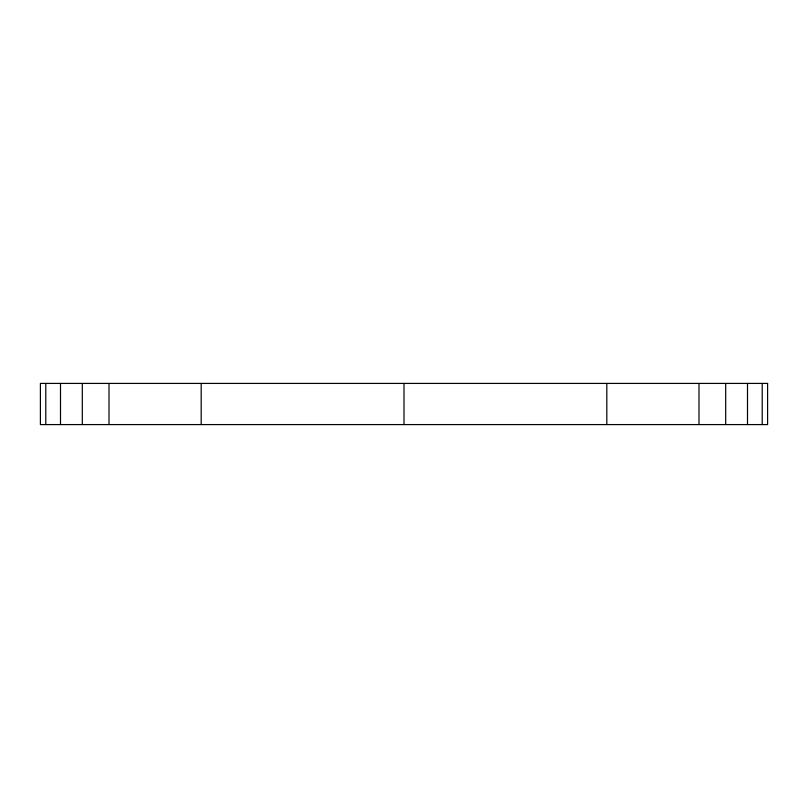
<?xml version="1.0" encoding="UTF-8"?>
<svg xmlns="http://www.w3.org/2000/svg" width="808" height="808" viewBox="0 0 808 808"><rect width="100%" height="100%" fill="white"/><g stroke="black" fill="none" stroke-linecap="round" stroke-linejoin="round"><path stroke-width="1.21" d="M762.207 383.416L762.207 424.584M747.501 383.416L747.501 424.584M725.695 383.416L725.695 424.584M699.001 383.416L699.001 424.584M606.808 383.416L606.808 424.584M404 383.416L404 424.584M201.192 383.416L201.192 424.584M108.999 383.416L108.999 424.584M82.305 383.416L82.305 424.584M60.499 383.416L60.499 424.584M45.793 383.416L45.793 424.584M767.6 383.416L40.4 383.416L40.4 424.584L767.6 424.584L767.6 383.416"/></g></svg>
